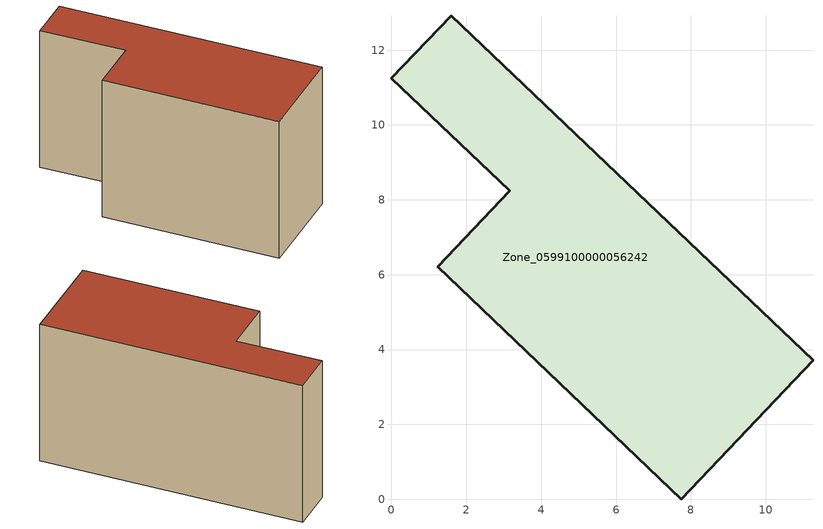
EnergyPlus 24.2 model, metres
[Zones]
Zone_0599100000056242
 floor ground (C_G): 11.26,3.71 7.74,0 1.24,6.22 3.16,8.24 0,11.24 1.59,12.92 z3.17
 wall outside (C_F): 7.74,0 11.26,3.71 1.59,12.92 0,11.24 3.16,8.24 1.24,6.22 7.74,0 z3.17:10.72
 roof outside (C_R): 1.24,6.22 7.74,0 11.26,3.71 1.59,12.92 0,11.24 3.16,8.24 z10.72
[BUILDING]
Pand.0599100000056242: North Axis=0; Terrain=City; Loads Convergence Tolerance Value=0.04; Temperature Convergence Tolerance Value=0.4; Solar Distribution=FullExterior; Maximum Number of Warmup Days=25; Minimum Number of Warmup Days=1
[Site:Location]
Rotterdam.The.Hague.AP_ZH_NLD Design_Conditions: Latitude=51.96; Longitude=4.45; Time Zone=1; Elevation=-4.5
[SITE:GROUNDTEMPERATURE:BUILDINGSURFACE]
18, 18, 18, 18, 18, 18, 18, 18, 18, 18, 18, 18
[MATERIAL] Thermal Absorptance=0.9; Solar Absorptance=0.7; Visible Absorptance=0.7
Name | Roughness | Thickness | Conductivity | Density | Specific Heat
G.TI.1975-1991 | MediumSmooth | 0.15 | 0.288461 | 540 | 1210
F.TI.1975-1991 | Rough | 0.3 | 0.230769 | 1920 | 840
R.TI.1975-1991 | MediumRough | 0.2 | 0.153846 | 1500 | 1000
[CONSTRUCTION]
C_G: G.TI.1975-1991
C_F: F.TI.1975-1991
C_R: R.TI.1975-1991
[ZONE]
Zone_0599100000056242: Type=1; Multiplier=1; Ceiling Height=Autocalculate; Volume=Autocalculate; Floor Area=autocalculate; Part of Total Floor Area=Yes
[ZONEINFILTRATION:DESIGNFLOWRATE]
Infil_Zone_0599100000056242: Zone or ZoneList or Space or SpaceList=Zone_0599100000056242; Schedule=AlwaysOn; Design Flow Rate Calculation Method=Flow/Area; Flow Rate per Floor Area=0.003; Constant Term Coefficient=1; Temperature Term Coefficient=0; Velocity Term Coefficient=0; Velocity Squared Term Coefficient=0
[HVACTEMPLATE:ZONE:IDEALLOADSAIRSYSTEM]
Zone_0599100000056242: Maximum Heating Supply Air Temperature=50; Minimum Cooling Supply Air Temperature=13; Maximum Heating Supply Air Humidity Ratio=0.0156; Minimum Cooling Supply Air Humidity Ratio=0.0077; Heating Limit=NoLimit; Cooling Limit=NoLimit; Dehumidification Control Type=ConstantSensibleHeatRatio; Cooling Sensible Heat Ratio=0.7; Dehumidification Setpoint=60; Humidification Control Type=None; Humidification Setpoint=30; Outdoor Air Method=None; Outdoor Air Flow Rate per Person=0.00944; Outdoor Air Flow Rate per Zone Floor Area=0; Outdoor Air Flow Rate per Zone=0; Demand Controlled Ventilation Type=None; Outdoor Air Economizer Type=NoEconomizer; Heat Recovery Type=None; Sensible Heat Recovery Effectiveness=0.7; Latent Heat Recovery Effectiveness=0.65
[ZONECONTROL:THERMOSTAT]
ThermostatControl_Zone_0599100000056242: Zone or ZoneList=Zone_0599100000056242; Control Type Schedule=DualSetpointControlType; Control 1=Thermostat_Zone_0599100000056242; Temperature Difference Between Cutout And Setpoint=0
[THERMOSTATSETPOINT:DUALSETPOINT]
Thermostat_Zone_0599100000056242: Heating Setpoint Temperature Schedule=HeatingSetpoint_Zone_0599100000056242; Cooling Setpoint Temperature Schedule=CoolingSetpoint_Zone_0599100000056242
[SCHEDULE:COMPACT]
HeatingSetpoint_Zone_0599100000056242: Through: 12/31, For: AllDays, Until: 24:00, 21
CoolingSetpoint_Zone_0599100000056242: Through: 12/31, For: AllDays, Until: 24:00, 24
DualSetpointControlType: Through: 12/31, For: AllDays, Until: 24:00, 4
AlwaysOn: Through: 12/31, For: AllDays, Until: 24:00, 1
